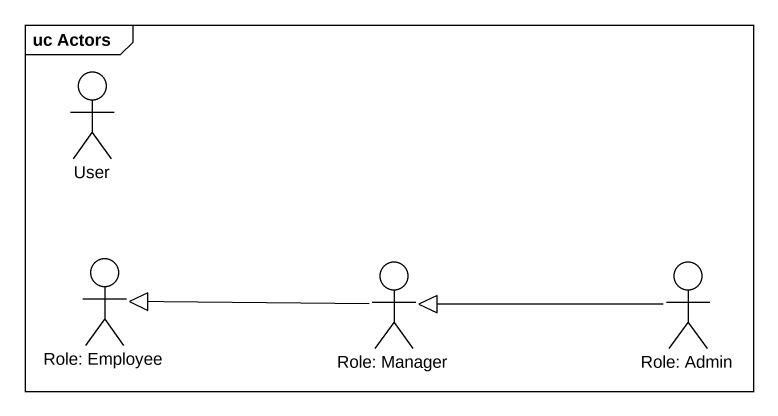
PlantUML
@startuml
mainframe uc Actors
actor User
actor "Role: Employee" as Role_Employee
actor "Role: Manager" as Role_Manager
actor "Role: Admin" as Role_Admin
Role_Manager -left-|> Role_Employee
Role_Admin -left-|> Role_Manager
@enduml
